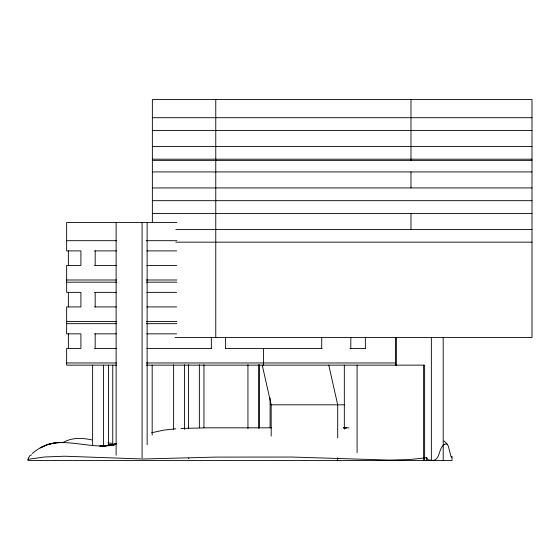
<?xml version="1.0" encoding="UTF-8"?>
<svg xmlns="http://www.w3.org/2000/svg" width="560" height="560" viewBox="0 0 560 560"><rect width="100%" height="100%" fill="white"/><g stroke="black" fill="none" stroke-linecap="round" stroke-linejoin="round"><path stroke-width="0.84" d="M451.234 456.988L452.004 456.806L451.458 457.128L450.821 455.945L448.455 446.544A93.52 7.014 -90 0 0 448.196 445.816L446.81 443.842L444.934 444.136M32.291 453.53C40.593 446.138 51.583 442.043 62.713 442.512L54.789 442.876L47.502 444.563L40.222 447.818L48.146 444.339L47.502 444.563L55.426 442.806L54.789 442.876C74.718 440.958 94.36 448.707 114.338 444.976L99.771 446.173L114.975 444.486L108.122 445.459M62.643 442.799C71.351 437.374 82.11 437.752 91.777 439.88M444.885 444.164C437.521 447.839 441.231 462.343 430.045 460.208M109.298 445.389L116.053 443.856M108.976 445.48L116.256 443.856L107.807 445.529M151.662 432.74L163.807 430.115L175.798 428.785M452.004 456.806L452.004 460.488L28 460.488L28 459.333L44.583 456.988L64.484 456.218L142.982 459.004L215.817 457.1L292.292 457.058L389.375 460.096L409.724 459.536L426.685 457.73L428.169 459.928L430.346 460.166M108.766 445.417L115.619 444.122L103.789 446.005M103.838 446.061L106.407 445.697M31.668 454.818L29.981 455.504L28.581 457.73A81.83 8.197 -90 0 0 28 459.333M180.943 428.442L207.508 427.819L271.684 427.819M152.369 117.705L532 117.705M152.369 130.445L532 130.445M152.369 146.447L532 146.447M152.369 159.187L532 159.187M152.369 160.377L532 160.377M152.369 171.927L532 171.927M152.369 187.936L532 187.936M152.369 200.676L532 200.676M152.369 213.416L532 213.416M176.883 222.502L66.647 222.502L66.647 250.887L80.913 250.887L80.913 265.44L66.647 265.44L66.647 292.369L80.913 292.369L80.913 306.922L66.647 306.922L66.647 333.851L80.913 333.851L80.913 348.411L66.647 348.411L66.647 365.148L116.515 365.148M175.819 229.418L532 229.418M66.647 240.695L116.515 240.695M146.265 240.695L176.883 240.695M175.819 242.158L532 242.158M94.535 250.887L116.34 250.887M146.874 250.887L176.638 250.887M94.535 265.44L116.34 265.44M146.874 265.44L176.638 265.44M66.647 279.993L116.515 279.993M146.265 279.993L176.883 279.993M66.647 282.177L116.515 282.177M146.265 282.177L176.883 282.177M94.535 292.369L116.34 292.369M146.874 292.369L176.638 292.369M94.535 306.922L116.34 306.922M146.874 306.922L176.638 306.922M66.647 321.482L116.515 321.482M146.265 321.482L176.883 321.482M66.647 323.666L116.515 323.666M146.265 323.666L176.883 323.666M94.535 333.851L116.34 333.851M146.874 333.851L176.638 333.851M174.951 337.498L532 337.498L532 99.512L152.369 99.512L152.369 222.677M94.535 348.411L116.34 348.411M146.874 348.411L211.414 348.411M225.372 348.411L322.077 348.411M349.93 348.411L365.603 348.411M66.647 362.964L116.515 362.964M146.265 362.964L395.661 362.964M146.265 365.148L424.627 365.148L424.627 460.488M262.248 365.148L271.173 404.817L344.33 404.817M188.447 458.304L188.993 458.304M343.721 427.826L348.866 427.833M107.961 442.925L112.819 443.408M443.954 440.916L447.258 444.178M328.776 365.148L337.701 404.817L337.701 437.871M443.198 337.512L443.198 460.488M431.354 337.512L431.354 460.488M426.685 457.73L426.685 460.488M423.619 365.148L423.619 460.488M410.984 99.512L410.984 160.377M410.984 171.927L410.984 187.936M410.984 213.416L410.984 229.418M396.284 337.512L396.284 365.421M395.661 337.638L395.661 365.148M365.365 337.281L365.365 348.411M357.084 365.148L357.084 452.62M350.819 337.281L350.819 348.411M344.33 365.148L344.33 429.177M337.701 457.884L337.701 460.488M321.713 337.281L321.713 348.411M271.173 404.817L271.173 436.135M270.088 397.95L270.088 427.693M263.501 348.411L263.501 365.148M259.175 364.714L259.175 427.693M258.853 364.714L258.853 428.568M247.94 364.714L247.94 428.568M225.61 337.281L225.61 348.411M215.768 99.512L215.768 337.498M211.344 337.281L211.344 348.411M203.952 364.714L203.952 427.693M199.353 364.714L199.353 427.693M188.447 364.714L188.447 428.568M184.52 364.714L184.52 429.443M173.614 364.714L173.614 429.443M152.18 365.148L152.18 435.127M147.14 222.502L147.14 444.745M142.093 222.502L142.093 457.863M116.116 222.502L116.116 455.238M112.749 365.148L112.749 444.745M108.423 365.148L108.423 445.62M103.53 365.148L103.53 445.62M95.179 250.887L95.179 265.44M95.179 292.369L95.179 306.922M95.179 333.851L95.179 348.411M92.624 365.148L92.624 445.62M68.369 250.887L68.369 265.44M68.369 292.369L68.369 306.922M68.369 333.851L68.369 348.411M346.297 427.875L343.728 427.868L346.297 427.875"/></g></svg>
